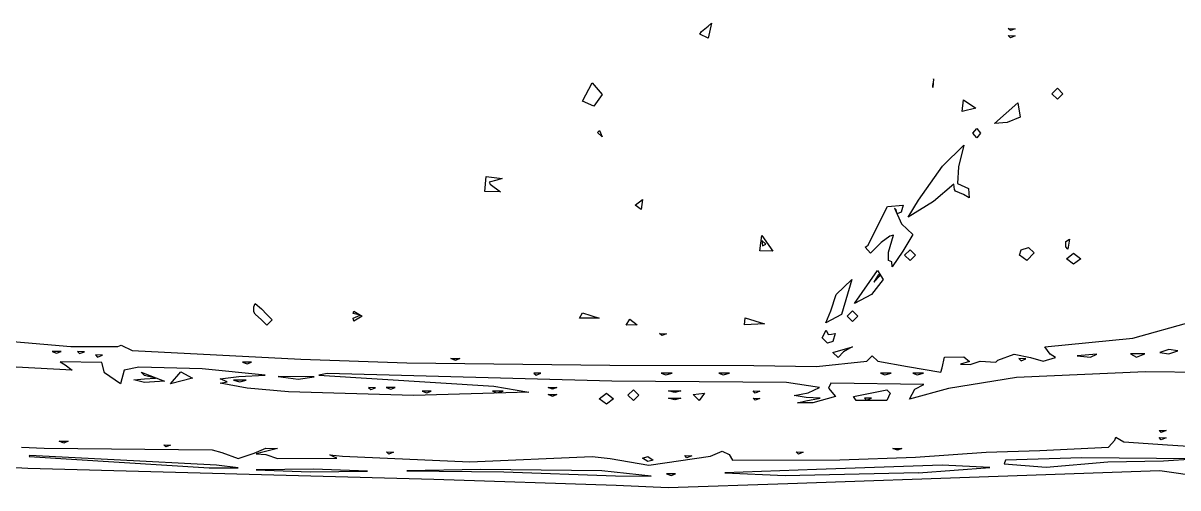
# Model space of a CAD drawing. Extents: x 0.2 to 67.3, y 0 to 43.3.
# Drawn here: x 25.87 to 36.41, y 1.44 to 5.69 of the extents above; entities that cross this region are included whole.
import ezdxf

# ---------------------------------------------------------------- set-up
doc = ezdxf.new("R2010")
doc.units = 0

msp = doc.modelspace()

# ---------------------------------------------------------------- linework, layer by layer
at = {"layer": 'Image'}
for p, q in [((32.048198, 5.584167), (32.064602, 5.608244)), ((32.064602, 5.608244), (32.125073, 5.659573)), ((32.154034, 5.686402), (32.123041, 5.549983)), ((32.125073, 5.659573), (32.154034, 5.686402)), ((34.863242, 5.637586), (34.92612, 5.634941)), ((34.863245, 5.637586), (34.863242, 5.637586)), ((34.883062, 5.617743), (34.863245, 5.637586)), ((34.92612, 5.634941), (34.883062, 5.617743)), ((32.048203, 5.584141), (32.048198, 5.584167)), ((32.123041, 5.549983), (32.048203, 5.584141)), ((34.863242, 5.571996), (34.92612, 5.56935)), ((34.863245, 5.571996), (34.863242, 5.571996)), ((34.883062, 5.552153), (34.863245, 5.571996)), ((34.92612, 5.56935), (34.883062, 5.552153)), ((34.182068, 5.177159), (34.174686, 5.096752)), ((34.176009, 5.116543), (34.183391, 5.165782)), ((34.183391, 5.165782), (34.182068, 5.177159)), ((30.978243, 4.97343), (31.064507, 5.13935)), ((31.064507, 5.13935), (31.15635, 5.03275)), ((34.174686, 5.096752), (34.176009, 5.116596)), ((34.176009, 5.116596), (34.176009, 5.116543)), ((35.263048, 5.040952), (35.312255, 5.090164)), ((35.312255, 5.090164), (35.361462, 5.040952)), ((31.08151, 4.926123), (30.978243, 4.97343)), ((30.978243, 4.97343), (30.978243, 4.97343)), ((31.15635, 5.03275), (31.08151, 4.926123)), ((34.442473, 4.877466), (34.453718, 4.983775)), ((34.453718, 4.983775), (34.569023, 4.907734)), ((34.738176, 4.769278), (34.952684, 4.958931)), ((34.952684, 4.958931), (34.972925, 4.826666)), ((35.312255, 4.991739), (35.263048, 5.040952)), ((35.263048, 5.040952), (35.263048, 5.040952)), ((35.361462, 5.040952), (35.312255, 4.991739)), ((34.569023, 4.907734), (34.44247, 4.877466)), ((34.44247, 4.877466), (34.442473, 4.877466)), ((34.85491, 4.77748), (34.738163, 4.769278)), ((34.738163, 4.769278), (34.738176, 4.769278)), ((34.972925, 4.826666), (34.85491, 4.77748)), ((31.115374, 4.686966), (31.133736, 4.705222)), ((31.115381, 4.68686), (31.115374, 4.686966)), ((31.156146, 4.646406), (31.115381, 4.68686)), ((31.133736, 4.705222), (31.156146, 4.646406)), ((34.541348, 4.680087), (34.576611, 4.723029)), ((34.576611, 4.637172), (34.541348, 4.680087)), ((34.541348, 4.680087), (34.541348, 4.680087)), ((34.576611, 4.723029), (34.611878, 4.680087)), ((34.611878, 4.680087), (34.576611, 4.637172)), ((34.262345, 4.377536), (34.458304, 4.56963)), ((34.458304, 4.56963), (34.408424, 4.374097)), ((34.044469, 4.069376), (34.262345, 4.377536)), ((34.408424, 4.374097), (34.400354, 4.219316)), ((30.086479, 4.146238), (30.098994, 4.283795)), ((30.098994, 4.283795), (30.24393, 4.26739)), ((30.195773, 4.249663), (30.125098, 4.231672)), ((30.125098, 4.231672), (30.133802, 4.214474)), ((30.24393, 4.26739), (30.195773, 4.249663)), ((34.400354, 4.219316), (34.500364, 4.173516)), ((30.229782, 4.143354), (30.086455, 4.146264)), ((30.086455, 4.146264), (30.086479, 4.146238)), ((30.133802, 4.214474), (30.229782, 4.143354)), ((34.366157, 4.215241), (34.181917, 4.055803)), ((34.371898, 4.164917), (34.366157, 4.215241)), ((34.382825, 4.150895), (34.371898, 4.164917)), ((34.456406, 4.119118), (34.382825, 4.150895)), ((34.508328, 4.090331), (34.456406, 4.119118)), ((34.500364, 4.173516), (34.508328, 4.090331)), ((31.457728, 4.022466), (31.526067, 4.074086)), ((31.512415, 3.981482), (31.457728, 4.022466)), ((31.457728, 4.022466), (31.457728, 4.022466)), ((31.526067, 4.074086), (31.512415, 3.981482)), ((33.688401, 3.866018), (33.762212, 4.011009)), ((33.762212, 4.011009), (33.905145, 4.022916)), ((33.905145, 4.022916), (33.885222, 3.957299)), ((33.950878, 3.913537), (34.044469, 4.069376)), ((34.181917, 4.055803), (33.950894, 3.913616)), ((33.839158, 3.981429), (33.824685, 3.995981)), ((33.824685, 3.995981), (33.889185, 3.851281)), ((33.850482, 3.943541), (33.839158, 3.981429)), ((33.885222, 3.957299), (33.850482, 3.943541)), ((33.950894, 3.913616), (33.950878, 3.913537)), ((33.584801, 3.655569), (33.688401, 3.866018)), ((33.889185, 3.851281), (33.99156, 3.755608)), ((32.594953, 3.603922), (32.6144, 3.746056)), ((32.6144, 3.746056), (32.713307, 3.601991)), ((32.650013, 3.665464), (32.614953, 3.700468)), ((32.614953, 3.700468), (32.620933, 3.649827)), ((33.784188, 3.738621), (33.703178, 3.681207)), ((33.770403, 3.594133), (33.817583, 3.749721)), ((33.817583, 3.749721), (33.784188, 3.738621)), ((33.99156, 3.755608), (33.902472, 3.603578)), ((35.389791, 3.690308), (35.421618, 3.710681)), ((35.389791, 3.641916), (35.389791, 3.690308)), ((35.421618, 3.710681), (35.407965, 3.621279)), ((32.713307, 3.601991), (32.594953, 3.604636)), ((32.594953, 3.604636), (32.594953, 3.603922)), ((32.620933, 3.649827), (32.650003, 3.665438)), ((32.650003, 3.665438), (32.650013, 3.665464)), ((33.557686, 3.640223), (33.584801, 3.655569)), ((33.606391, 3.582808), (33.557686, 3.640223)), ((33.655598, 3.632021), (33.606391, 3.582808)), ((33.703178, 3.681207), (33.655598, 3.632021)), ((33.771197, 3.5178), (33.770403, 3.594133)), ((33.902472, 3.603578), (33.803429, 3.45906)), ((33.918075, 3.566298), (33.967282, 3.615511)), ((33.967282, 3.615511), (34.016489, 3.566298)), ((34.967821, 3.566298), (34.981553, 3.615511)), ((34.981553, 3.615511), (35.047159, 3.635355)), ((35.099052, 3.586169), (35.03344, 3.517033)), ((35.047159, 3.635355), (35.099052, 3.586169)), ((35.407965, 3.621279), (35.389789, 3.641916)), ((35.389789, 3.641916), (35.389791, 3.641916)), ((33.800499, 3.505365), (33.771197, 3.5178)), ((33.803429, 3.45906), (33.800457, 3.505418)), ((33.800457, 3.505418), (33.800499, 3.505365)), ((33.967282, 3.517086), (33.918075, 3.566298)), ((33.918075, 3.566298), (33.918075, 3.566298)), ((34.016489, 3.566298), (33.967282, 3.517086)), ((34.967832, 3.566245), (34.967821, 3.566298)), ((35.03344, 3.517033), (34.967832, 3.566245)), ((35.394281, 3.53349), (35.45989, 3.582703)), ((35.45989, 3.484278), (35.394281, 3.53349)), ((35.394281, 3.53349), (35.394281, 3.53349)), ((35.45989, 3.582703), (35.525501, 3.53349)), ((35.525501, 3.53349), (35.45989, 3.484278)), ((33.458809, 3.123201), (33.671576, 3.425487)), ((33.680244, 3.390086), (33.635222, 3.320289)), ((33.635222, 3.320289), (33.692632, 3.377704)), ((33.671576, 3.425487), (33.721246, 3.342197)), ((33.692626, 3.377651), (33.680244, 3.390086)), ((33.692632, 3.377704), (33.692626, 3.377651)), ((33.293625, 3.206227), (33.434674, 3.343334)), ((33.434674, 3.343334), (33.341824, 3.024882)), ((33.721246, 3.342197), (33.616876, 3.20501)), ((33.245579, 3.05769), (33.293625, 3.206227)), ((33.616876, 3.20501), (33.458809, 3.123201)), ((27.975938, 3.093965), (27.988637, 3.122804)), ((27.975938, 3.047848), (27.975938, 3.093965)), ((27.988637, 3.122804), (28.046044, 3.074095)), ((28.046044, 3.074095), (28.095251, 3.024882)), ((33.197533, 2.948682), (33.245579, 3.05769)), ((33.393198, 3.009272), (33.442405, 3.058484)), ((33.442405, 3.058484), (33.491612, 3.009272)), ((33.458809, 3.123201), (33.458809, 3.123201)), ((27.988637, 3.027475), (27.975938, 3.047848)), ((28.046044, 2.97567), (27.988637, 3.027475)), ((28.095251, 2.926484), (28.046044, 2.97567)), ((28.046044, 2.97567), (28.046044, 2.97567)), ((28.095251, 3.024882), (28.144458, 2.97567)), ((28.144458, 2.97567), (28.095251, 2.926484)), ((28.882563, 3.033084), (28.890765, 3.053986)), ((28.948174, 3.016151), (28.882563, 3.033084)), ((28.882563, 2.989957), (28.948174, 3.016151)), ((28.890765, 2.9617), (28.882563, 2.990063)), ((28.882563, 2.990063), (28.882563, 2.989957)), ((28.890765, 3.053986), (28.964576, 3.008584)), ((28.964576, 3.008584), (28.890765, 2.9617)), ((30.950451, 2.989957), (30.976565, 3.037873)), ((30.950454, 2.991042), (30.950451, 2.989957)), ((31.129682, 2.991042), (30.950454, 2.991042)), ((30.976565, 3.037873), (31.129682, 2.991042)), ((31.375572, 2.926695), (31.407857, 2.979956)), ((31.407857, 2.979956), (31.475479, 2.928653)), ((32.4565, 2.929341), (32.463326, 2.993873)), ((32.463326, 2.993873), (32.638689, 2.939051)), ((33.341824, 3.024882), (33.197533, 2.948682)), ((33.442405, 2.960059), (33.393198, 3.009272)), ((33.393198, 3.009272), (33.393198, 3.009272)), ((33.491612, 3.009272), (33.442405, 2.960059)), ((36.001161, 2.808215), (36.54544, 2.960536)), ((31.475479, 2.928653), (31.375572, 2.926008)), ((31.375572, 2.926008), (31.375572, 2.926695)), ((31.681208, 2.850469), (31.744084, 2.847823)), ((31.681211, 2.850469), (31.681208, 2.850469)), ((31.701028, 2.830625), (31.681211, 2.850469)), ((31.744084, 2.847823), (31.701028, 2.830625)), ((32.638689, 2.939051), (32.456495, 2.929262)), ((32.456495, 2.929262), (32.4565, 2.929341)), ((33.163566, 2.809723), (33.201947, 2.880711)), ((33.197533, 2.948682), (33.197533, 2.948682)), ((33.201947, 2.880711), (33.218271, 2.841632)), ((33.249913, 2.844542), (33.2828, 2.850099)), ((33.2828, 2.850099), (33.261978, 2.77628)), ((25.421676, 2.806681), (26.307402, 2.730904)), ((26.733863, 2.730904), (26.766666, 2.742281)), ((26.766666, 2.742281), (26.86508, 2.694868)), ((33.212771, 2.762522), (33.163563, 2.809803)), ((33.163563, 2.809803), (33.163566, 2.809723)), ((33.261978, 2.77628), (33.212771, 2.762522)), ((33.218271, 2.841632), (33.249913, 2.844542)), ((35.19745, 2.728099), (36.001161, 2.808215)), ((26.217171, 2.686348), (26.135159, 2.686348)), ((26.135159, 2.686348), (26.176164, 2.669944)), ((26.176164, 2.669944), (26.217171, 2.686348)), ((26.217171, 2.686348), (26.217171, 2.686348)), ((26.307402, 2.730904), (26.733863, 2.730904)), ((26.429719, 2.683702), (26.366841, 2.686348)), ((26.366841, 2.686348), (26.386658, 2.666505)), ((26.386658, 2.666505), (26.429714, 2.683702)), ((26.429714, 2.683702), (26.429719, 2.683702)), ((26.59374, 2.651608), (26.530867, 2.654254)), ((26.530867, 2.654254), (26.550684, 2.634411)), ((26.550684, 2.634411), (26.59374, 2.651608)), ((26.59374, 2.651608), (26.59374, 2.651608)), ((26.86508, 2.694868), (28.406901, 2.614937)), ((33.26198, 2.676612), (33.441839, 2.726618)), ((33.261994, 2.676506), (33.26198, 2.676612)), ((33.311201, 2.63113), (33.261994, 2.676506)), ((33.360408, 2.683835), (33.311201, 2.63113)), ((33.417815, 2.714712), (33.360408, 2.683835)), ((33.441839, 2.726618), (33.417815, 2.714712)), ((33.573627, 2.596708), (33.622835, 2.64592)), ((33.622835, 2.64592), (33.672296, 2.596708)), ((34.7684, 2.605095), (34.918609, 2.662509)), ((34.918609, 2.662509), (35.06623, 2.629701)), ((35.246657, 2.662509), (35.19745, 2.728099)), ((35.295864, 2.629701), (35.246657, 2.662509)), ((35.673628, 2.661927), (35.49268, 2.644465)), ((35.49268, 2.644465), (35.615698, 2.634146)), ((35.615698, 2.634146), (35.673628, 2.661874)), ((35.673628, 2.661874), (35.673628, 2.661927)), ((36.110658, 2.665631), (35.979438, 2.665631)), ((35.979438, 2.665631), (36.033956, 2.633802)), ((36.033956, 2.633802), (36.110658, 2.664547)), ((36.110658, 2.664547), (36.110658, 2.665631)), ((36.329199, 2.704869), (36.247186, 2.676612)), ((36.247186, 2.676612), (36.329199, 2.663912)), ((36.411209, 2.692169), (36.329199, 2.704869)), ((36.329199, 2.663912), (36.411209, 2.692169)), ((36.411209, 2.692169), (36.411209, 2.692169)), ((26.319266, 2.515269), (24.207905, 2.628352)), ((26.590388, 2.583611), (26.208988, 2.591813)), ((26.208988, 2.591813), (26.254684, 2.564481)), ((26.254684, 2.564481), (26.319266, 2.515269)), ((26.612057, 2.489631), (26.590388, 2.583611)), ((26.925575, 2.542838), (26.793431, 2.515216)), ((27.504773, 2.528022), (26.925575, 2.542838)), ((27.955816, 2.588003), (27.873806, 2.588003)), ((27.873806, 2.588003), (27.914811, 2.571599)), ((27.914811, 2.571599), (27.955816, 2.588003)), ((27.955816, 2.588003), (27.955816, 2.588003)), ((28.406901, 2.614937), (29.374634, 2.583187)), ((29.374634, 2.583187), (31.228096, 2.561227)), ((29.776488, 2.62015), (29.858501, 2.62015)), ((29.817496, 2.603745), (29.776488, 2.62015)), ((29.776488, 2.62015), (29.776488, 2.62015)), ((29.858501, 2.62015), (29.817496, 2.603745)), ((31.228096, 2.561227), (32.540283, 2.557787)), ((32.540283, 2.557787), (33.114362, 2.549585)), ((33.114362, 2.549585), (33.573627, 2.596708)), ((33.672296, 2.596708), (33.944274, 2.547257)), ((33.944274, 2.547257), (34.24846, 2.498071)), ((34.24846, 2.498071), (34.26108, 2.534848)), ((34.26108, 2.534848), (34.283126, 2.63279)), ((34.283126, 2.63279), (34.459353, 2.635363)), ((34.508561, 2.594353), (34.426548, 2.57054)), ((34.426548, 2.57054), (34.51676, 2.567365)), ((34.459353, 2.635363), (34.508561, 2.594353)), ((34.51676, 2.567365), (34.606975, 2.596893)), ((34.606975, 2.596893), (34.74927, 2.588691)), ((34.74927, 2.588691), (34.7684, 2.605095)), ((35.024529, 2.6188), (34.961654, 2.621446)), ((34.961654, 2.621446), (34.981471, 2.601602)), ((34.981471, 2.601602), (35.024527, 2.6188)), ((35.024527, 2.6188), (35.024529, 2.6188)), ((35.06623, 2.629701), (35.181046, 2.596893)), ((35.181046, 2.596893), (35.295864, 2.629701)), ((26.760171, 2.389195), (26.612057, 2.489631)), ((26.793431, 2.515216), (26.760171, 2.389195)), ((26.881479, 2.426739), (26.979894, 2.434412)), ((26.979894, 2.401604), (26.881479, 2.426739)), ((26.979894, 2.467221), (26.947088, 2.49569)), ((26.947088, 2.49569), (27.160318, 2.414172)), ((27.078308, 2.442085), (26.979894, 2.467221)), ((26.979894, 2.434412), (27.078308, 2.442085)), ((27.216497, 2.389169), (27.310345, 2.500002)), ((27.416678, 2.442614), (27.216497, 2.389169)), ((27.310345, 2.500002), (27.416678, 2.442614)), ((28.078929, 2.47029), (27.504773, 2.528022)), ((27.668799, 2.436952), (27.841095, 2.457061)), ((27.734405, 2.409303), (27.668799, 2.436952)), ((27.841095, 2.457061), (28.078929, 2.47029)), ((28.528628, 2.45378), (28.198685, 2.458013)), ((28.198685, 2.458013), (28.381477, 2.433407)), ((28.381477, 2.433407), (28.528628, 2.45378)), ((28.528628, 2.45378), (28.528628, 2.45378)), ((28.644735, 2.484921), (28.570924, 2.469046)), ((28.570924, 2.469046), (30.16664, 2.368928)), ((31.244501, 2.414225), (28.644735, 2.484921)), ((30.595907, 2.486006), (30.533029, 2.488652)), ((30.533029, 2.488652), (30.552846, 2.468808)), ((30.552846, 2.468808), (30.595905, 2.486006)), ((30.595905, 2.486006), (30.595907, 2.486006)), ((31.794582, 2.488652), (31.696168, 2.488652)), ((31.696168, 2.488652), (31.736551, 2.472248)), ((31.736551, 2.472248), (31.794582, 2.487329)), ((31.794582, 2.487329), (31.794582, 2.488652)), ((32.319456, 2.488652), (32.221042, 2.488652)), ((32.221042, 2.488652), (32.261423, 2.472248)), ((32.261423, 2.472248), (32.319456, 2.487329)), ((32.319456, 2.487329), (32.319456, 2.488652)), ((33.795663, 2.488652), (33.697249, 2.488652)), ((33.697249, 2.488652), (33.737632, 2.472248)), ((33.737632, 2.472248), (33.795663, 2.487329)), ((33.795663, 2.487329), (33.795663, 2.488652)), ((34.090908, 2.488652), (33.992494, 2.488652)), ((33.992494, 2.488652), (34.032872, 2.472248)), ((34.032872, 2.472248), (34.090908, 2.487329)), ((34.090908, 2.487329), (34.090908, 2.488652)), ((34.940529, 2.447853), (34.31964, 2.347629)), ((36.115982, 2.499685), (34.940529, 2.447853)), ((37.235932, 2.489631), (36.115982, 2.499685)), ((27.160318, 2.414172), (26.979894, 2.401472)), ((26.979894, 2.401472), (26.979894, 2.401604)), ((27.216497, 2.389169), (27.216497, 2.389169)), ((27.668799, 2.394751), (27.734405, 2.409303)), ((27.914832, 2.351386), (27.668799, 2.394751)), ((27.906609, 2.423194), (27.791793, 2.423194)), ((27.791793, 2.423194), (27.849202, 2.408113)), ((27.849202, 2.408113), (27.906609, 2.423194)), ((27.906609, 2.423194), (27.906609, 2.423194)), ((28.292085, 2.315615), (27.914832, 2.351386)), ((29.086895, 2.353979), (29.024017, 2.356625)), ((29.024017, 2.356625), (29.043834, 2.336781)), ((29.043834, 2.336781), (29.086892, 2.353979)), ((29.086892, 2.353979), (29.086895, 2.353979)), ((29.268002, 2.356625), (29.185989, 2.356625)), ((29.185989, 2.356625), (29.226997, 2.340221)), ((29.226997, 2.340221), (29.268002, 2.356625)), ((29.268002, 2.356625), (29.268002, 2.356625)), ((29.596048, 2.323102), (29.514038, 2.323102)), ((29.514038, 2.323102), (29.55504, 2.306698)), ((29.55504, 2.306698), (29.596048, 2.323102)), ((29.596048, 2.323102), (29.596048, 2.323102)), ((30.252764, 2.322864), (30.15435, 2.322864)), ((30.15435, 2.322864), (30.194731, 2.30646)), ((30.16664, 2.368928), (30.487277, 2.313683)), ((30.194731, 2.30646), (30.252764, 2.321541)), ((30.252764, 2.321541), (30.252764, 2.322864)), ((30.662212, 2.35771), (30.744224, 2.35771)), ((30.703217, 2.341306), (30.662212, 2.35771)), ((30.662212, 2.35771), (30.662212, 2.35771)), ((30.744224, 2.35771), (30.703217, 2.341306)), ((32.840219, 2.402583), (31.244501, 2.414225)), ((31.392114, 2.286934), (31.441321, 2.336146)), ((31.441321, 2.336146), (31.490528, 2.286934)), ((31.761168, 2.325854), (31.875984, 2.325854)), ((31.818574, 2.310773), (31.761168, 2.325854)), ((31.761168, 2.325854), (31.761168, 2.325854)), ((31.875984, 2.325854), (31.818574, 2.310773)), ((32.534126, 2.325616), (32.597001, 2.32297)), ((32.534128, 2.325616), (32.534126, 2.325616)), ((32.553946, 2.305772), (32.534128, 2.325616)), ((32.597001, 2.32297), (32.553946, 2.305772)), ((33.140151, 2.357551), (32.840219, 2.402583)), ((33.038281, 2.306857), (33.140151, 2.357551)), ((33.245576, 2.397291), (33.222558, 2.350513)), ((33.222558, 2.350513), (33.287849, 2.273149)), ((34.091594, 2.384062), (33.245576, 2.397291)), ((33.452533, 2.274287), (33.754039, 2.333738)), ((33.754039, 2.333738), (33.786844, 2.303311)), ((34.31964, 2.347629), (33.962533, 2.251109)), ((33.962533, 2.251109), (34.009583, 2.3403)), ((34.009583, 2.3403), (34.091594, 2.384062)), ((29.432837, 2.284209), (28.292085, 2.315615)), ((30.487277, 2.313683), (29.432837, 2.284209)), ((30.662212, 2.292172), (30.744224, 2.292172)), ((30.703217, 2.275504), (30.662212, 2.292172)), ((30.662212, 2.292172), (30.662212, 2.292172)), ((30.744224, 2.292172), (30.703217, 2.275504)), ((31.129677, 2.254125), (31.195286, 2.303311)), ((31.195286, 2.204913), (31.129677, 2.254125)), ((31.129677, 2.254125), (31.129677, 2.254125)), ((31.195286, 2.303311), (31.260897, 2.254125)), ((31.260897, 2.254125), (31.195286, 2.204913)), ((31.441321, 2.237748), (31.392114, 2.286934)), ((31.392114, 2.286934), (31.392114, 2.286934)), ((31.490528, 2.286934), (31.441321, 2.237748)), ((31.761168, 2.260343), (31.875984, 2.260343)), ((31.818574, 2.245262), (31.761168, 2.260343)), ((31.761168, 2.260343), (31.761168, 2.260343)), ((31.875984, 2.260343), (31.818574, 2.245262)), ((31.988394, 2.292437), (32.090166, 2.304608)), ((31.988394, 2.292358), (31.988394, 2.292437)), ((32.042732, 2.237668), (31.988394, 2.292358)), ((32.090166, 2.304608), (32.042732, 2.237668)), ((32.534126, 2.260158), (32.597001, 2.257512)), ((32.534128, 2.260158), (32.534126, 2.260158)), ((32.553946, 2.240314), (32.534128, 2.260158)), ((32.597001, 2.257512), (32.553946, 2.240314)), ((32.908849, 2.283593), (33.038281, 2.306857)), ((33.018675, 2.264418), (32.908849, 2.283593)), ((32.9391, 2.21547), (33.015942, 2.235314)), ((33.081231, 2.21547), (32.9391, 2.21547)), ((33.015942, 2.235314), (33.147159, 2.259655)), ((33.147159, 2.259655), (33.018675, 2.264418)), ((33.287849, 2.273149), (33.081231, 2.21547)), ((33.475208, 2.237721), (33.452533, 2.274287)), ((33.754036, 2.237721), (33.475197, 2.237721)), ((33.475197, 2.237721), (33.475208, 2.237721)), ((33.613945, 2.257565), (33.551069, 2.260211)), ((33.551069, 2.260211), (33.570886, 2.240367)), ((33.570886, 2.240367), (33.613942, 2.257565)), ((33.613942, 2.257565), (33.613945, 2.257565)), ((33.77044, 2.270503), (33.754036, 2.237721)), ((33.786844, 2.303311), (33.77044, 2.270503)), ((35.836712, 1.875931), (35.845443, 1.903632)), ((35.845443, 1.903632), (35.919254, 1.861431)), ((36.241047, 1.964883), (36.303923, 1.962237)), ((36.24105, 1.964883), (36.241047, 1.964883)), ((36.241047, 1.899267), (36.303923, 1.896621)), ((36.24105, 1.899267), (36.241047, 1.899267)), ((36.260867, 1.94504), (36.24105, 1.964883)), ((36.260867, 1.879423), (36.24105, 1.899267)), ((36.303923, 1.962237), (36.260867, 1.94504)), ((25.856426, 1.811849), (26.061454, 1.802059)), ((26.061454, 1.802059), (27.595076, 1.786978)), ((26.200781, 1.865771), (26.282791, 1.865771)), ((26.241788, 1.849366), (26.200781, 1.865771)), ((26.200781, 1.865771), (26.200781, 1.865771)), ((26.282791, 1.865771), (26.241788, 1.849366)), ((27.154167, 1.833597), (27.217045, 1.830951)), ((27.154169, 1.833597), (27.154167, 1.833597)), ((27.173986, 1.813754), (27.154169, 1.833597)), ((27.217045, 1.830951), (27.173986, 1.813754)), ((27.980528, 1.758032), (28.087144, 1.803355)), ((28.087144, 1.803355), (28.193758, 1.799387)), ((28.193758, 1.799387), (28.095344, 1.774251)), ((33.811456, 1.800127), (33.893469, 1.800127)), ((33.852461, 1.783459), (33.811456, 1.800127)), ((33.811456, 1.800127), (33.811456, 1.800127)), ((33.893469, 1.800127), (33.852461, 1.783459)), ((35.151354, 1.780601), (35.77931, 1.810076)), ((35.77931, 1.810076), (35.836712, 1.875931)), ((35.919254, 1.861431), (36.318099, 1.833359)), ((36.303923, 1.896621), (36.260867, 1.879423)), ((36.318099, 1.833359), (36.752762, 1.804043)), ((25.91374, 1.616666), (23.633819, 1.72705)), ((25.930131, 1.736151), (25.924416, 1.724774)), ((25.924416, 1.724774), (27.570371, 1.62246)), ((26.701039, 1.694771), (25.930131, 1.736151)), ((27.63597, 1.646537), (26.701039, 1.694771)), ((27.595076, 1.786978), (27.685285, 1.761578)), ((27.685285, 1.761578), (27.832907, 1.70882)), ((27.832907, 1.70882), (27.980528, 1.758032)), ((28.095344, 1.774251), (27.99693, 1.749116)), ((27.99693, 1.749116), (28.085208, 1.745147)), ((28.085208, 1.745147), (28.193758, 1.708449)), ((28.193758, 1.708449), (28.735034, 1.711095)), ((28.702231, 1.725647), (28.669425, 1.740199)), ((28.669425, 1.740199), (28.786316, 1.728293)), ((28.735034, 1.711095), (28.702231, 1.725647)), ((28.786316, 1.728293), (29.948536, 1.678261)), ((29.188056, 1.768007), (29.250929, 1.765361)), ((29.207873, 1.748163), (29.188056, 1.768007)), ((29.188056, 1.768007), (29.188056, 1.768007)), ((29.250929, 1.765361), (29.207873, 1.748163)), ((29.948536, 1.678261), (31.064164, 1.724854)), ((31.064164, 1.724854), (31.229168, 1.707391)), ((31.229168, 1.707391), (31.582971, 1.646643)), ((31.523331, 1.711651), (31.572539, 1.724615)), ((31.572539, 1.679875), (31.523331, 1.711651)), ((31.523331, 1.711651), (31.523331, 1.711651)), ((31.572539, 1.724615), (31.621746, 1.692839)), ((31.621746, 1.692839), (31.572539, 1.679875)), ((31.582971, 1.646643), (32.146715, 1.729219)), ((31.910837, 1.735199), (31.973713, 1.732553)), ((31.91084, 1.735199), (31.910837, 1.735199)), ((31.930657, 1.715355), (31.91084, 1.735199)), ((31.973713, 1.732553), (31.930657, 1.715355)), ((32.146715, 1.729219), (32.253332, 1.774331)), ((32.253332, 1.774331), (32.314607, 1.745121)), ((32.314607, 1.745121), (32.346206, 1.691992)), ((32.346206, 1.691992), (33.327684, 1.697019)), ((32.927783, 1.768007), (32.990656, 1.765361)), ((32.9476, 1.748163), (32.927783, 1.768007)), ((32.927783, 1.768007), (32.927783, 1.768007)), ((32.990656, 1.765361), (32.9476, 1.748163)), ((33.327684, 1.697019), (34.016579, 1.720303)), ((34.016579, 1.720303), (34.661214, 1.766843)), ((34.661214, 1.766843), (35.151354, 1.780601)), ((34.838236, 1.693686), (34.825563, 1.659713)), ((35.53496, 1.714588), (34.838236, 1.693686)), ((36.558785, 1.705857), (35.53496, 1.714588)), ((35.771518, 1.677017), (36.279991, 1.687336)), ((36.279991, 1.687336), (36.558785, 1.705857)), ((29.620665, 1.515251), (25.91374, 1.616666)), ((27.570371, 1.62246), (27.832806, 1.62246)), ((27.832806, 1.62246), (27.63597, 1.646537)), ((28.521696, 1.611559), (27.998464, 1.605474)), ((27.998464, 1.605474), (28.490533, 1.586159)), ((28.490533, 1.586159), (29.013764, 1.592245)), ((29.013764, 1.592245), (28.521696, 1.611559)), ((30.047112, 1.605844), (29.374616, 1.594732)), ((29.374616, 1.594732), (30.260342, 1.585471)), ((31.15485, 1.594943), (30.047112, 1.605844)), ((30.260342, 1.585471), (31.277285, 1.548959)), ((31.605331, 1.54499), (31.15485, 1.594943)), ((33.114343, 1.606453), (32.277827, 1.57629)), ((34.260114, 1.646987), (33.114343, 1.606453)), ((34.043479, 1.578301), (34.69684, 1.626085)), ((34.69684, 1.626085), (34.260114, 1.646987)), ((36.247199, 1.596081), (34.77099, 1.541894)), ((34.825563, 1.659713), (35.210639, 1.627514)), ((35.210639, 1.627514), (35.771516, 1.676964)), ((35.771516, 1.676964), (35.771518, 1.677017)), ((36.860254, 1.506361), (36.247199, 1.596081)), ((31.282955, 1.462467), (29.620665, 1.515251)), ((31.277285, 1.548959), (31.605331, 1.54499)), ((31.605331, 1.54499), (31.605331, 1.54499)), ((31.826763, 1.568776), (31.74475, 1.568776)), ((31.74475, 1.568776), (31.785758, 1.552107)), ((32.851919, 1.47723), (31.758622, 1.438919)), ((31.785758, 1.552107), (31.826763, 1.568776)), ((31.826763, 1.568776), (31.826763, 1.568776)), ((32.277827, 1.57629), (32.827049, 1.553711)), ((32.827049, 1.553711), (34.043479, 1.578936)), ((34.77099, 1.541894), (32.851919, 1.47723)), ((34.043479, 1.578936), (34.043479, 1.578301)), ((31.758622, 1.438919), (31.282955, 1.462467))]:
    msp.add_line(p, q, dxfattribs=at)

doc.saveas('drawing.dxf')
